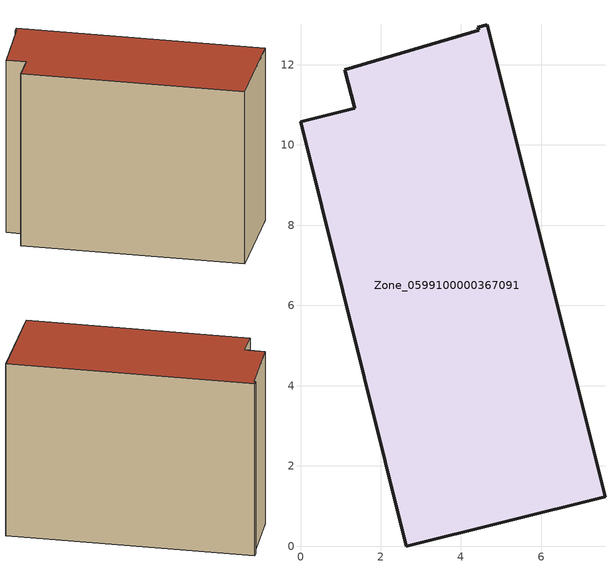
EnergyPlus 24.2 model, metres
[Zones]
Zone_0599100000367091
 floor ground (C_G): 4.42,12.93 4.65,12.99 7.59,1.23 2.64,0 0,10.58 1.35,10.92 1.11,11.88 4.44,12.86 z0
 wall outside (C_F): 2.64,0 7.59,1.23 4.65,12.99 4.42,12.93 4.44,12.86 1.11,11.88 1.35,10.92 0,10.58 2.64,0 z0:9.05
 roof outside (C_R): 4.65,12.99 4.42,12.93 4.44,12.86 1.11,11.88 1.35,10.92 0,10.58 2.64,0 7.59,1.23 z9.05
[BUILDING]
Pand.0599100000367091: North Axis=0; Terrain=City; Loads Convergence Tolerance Value=0.04; Temperature Convergence Tolerance Value=0.4; Solar Distribution=FullExterior; Maximum Number of Warmup Days=25; Minimum Number of Warmup Days=1
[Site:Location]
Rotterdam.The.Hague.AP_ZH_NLD Design_Conditions: Latitude=51.96; Longitude=4.45; Time Zone=1; Elevation=-4.5
[SITE:GROUNDTEMPERATURE:BUILDINGSURFACE]
18, 18, 18, 18, 18, 18, 18, 18, 18, 18, 18, 18
[MATERIAL] Thermal Absorptance=0.9; Solar Absorptance=0.7; Visible Absorptance=0.7
Name | Roughness | Thickness | Conductivity | Density | Specific Heat
G.TI.1992-2005 | MediumSmooth | 0.15 | 0.06 | 540 | 1210
F.TI.1992-2005 | Rough | 0.3 | 0.12 | 1920 | 840
R.TI.1992-2005 | MediumRough | 0.2 | 0.08 | 1500 | 1000
[CONSTRUCTION]
C_G: G.TI.1992-2005
C_F: F.TI.1992-2005
C_R: R.TI.1992-2005
[ZONE]
Zone_0599100000367091: Type=1; Multiplier=1; Ceiling Height=Autocalculate; Volume=Autocalculate; Floor Area=autocalculate; Part of Total Floor Area=Yes
[ZONEINFILTRATION:DESIGNFLOWRATE]
Infil_Zone_0599100000367091: Zone or ZoneList or Space or SpaceList=Zone_0599100000367091; Schedule=AlwaysOn; Design Flow Rate Calculation Method=Flow/Area; Flow Rate per Floor Area=0.0015; Constant Term Coefficient=1; Temperature Term Coefficient=0; Velocity Term Coefficient=0; Velocity Squared Term Coefficient=0
[HVACTEMPLATE:ZONE:IDEALLOADSAIRSYSTEM]
Zone_0599100000367091: Maximum Heating Supply Air Temperature=50; Minimum Cooling Supply Air Temperature=13; Maximum Heating Supply Air Humidity Ratio=0.0156; Minimum Cooling Supply Air Humidity Ratio=0.0077; Heating Limit=NoLimit; Cooling Limit=NoLimit; Dehumidification Control Type=ConstantSensibleHeatRatio; Cooling Sensible Heat Ratio=0.7; Dehumidification Setpoint=60; Humidification Control Type=None; Humidification Setpoint=30; Outdoor Air Method=None; Outdoor Air Flow Rate per Person=0.00944; Outdoor Air Flow Rate per Zone Floor Area=0; Outdoor Air Flow Rate per Zone=0; Demand Controlled Ventilation Type=None; Outdoor Air Economizer Type=NoEconomizer; Heat Recovery Type=None; Sensible Heat Recovery Effectiveness=0.7; Latent Heat Recovery Effectiveness=0.65
[ZONECONTROL:THERMOSTAT]
ThermostatControl_Zone_0599100000367091: Zone or ZoneList=Zone_0599100000367091; Control Type Schedule=DualSetpointControlType; Control 1=Thermostat_Zone_0599100000367091; Temperature Difference Between Cutout And Setpoint=0
[THERMOSTATSETPOINT:DUALSETPOINT]
Thermostat_Zone_0599100000367091: Heating Setpoint Temperature Schedule=HeatingSetpoint_Zone_0599100000367091; Cooling Setpoint Temperature Schedule=CoolingSetpoint_Zone_0599100000367091
[SCHEDULE:COMPACT]
HeatingSetpoint_Zone_0599100000367091: Through: 12/31, For: AllDays, Until: 24:00, 21
CoolingSetpoint_Zone_0599100000367091: Through: 12/31, For: AllDays, Until: 24:00, 24
DualSetpointControlType: Through: 12/31, For: AllDays, Until: 24:00, 4
AlwaysOn: Through: 12/31, For: AllDays, Until: 24:00, 1
